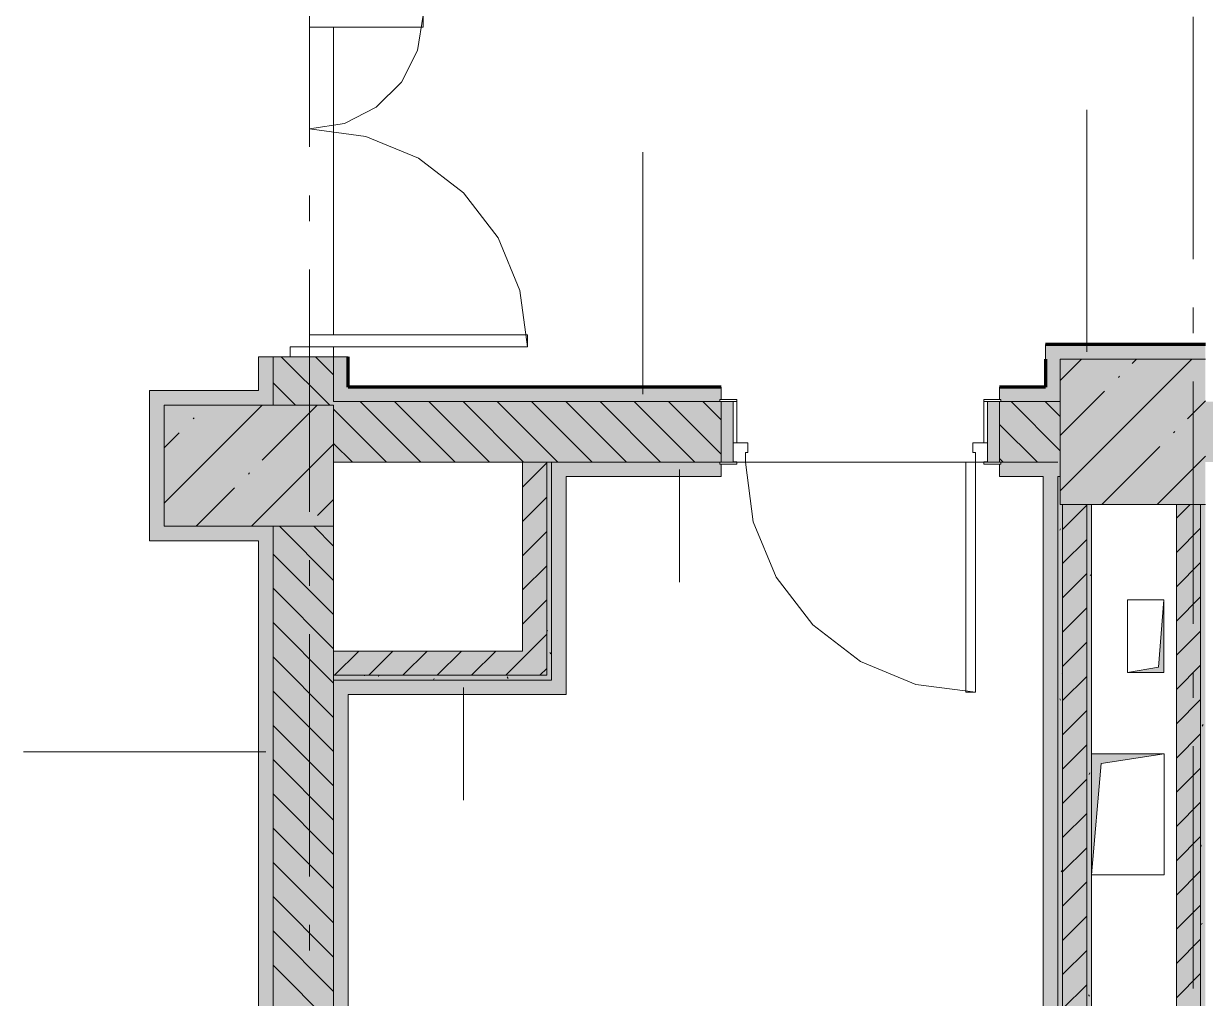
# Model space of a CAD drawing. Header units: millimetres. Extents: x -537608 to 253996, y -217170 to 186033.
# Drawn here: x -334656 to -329776, y -137999 to -133975 of the extents above; entities that cross this region are included whole.
import ezdxf

# ---------------------------------------------------------------- set-up
doc = ezdxf.new("R2010")
doc.units = ezdxf.units.MM
doc.layers.add('16) Лак 1.6м', color=160, linetype='Continuous', lineweight=90)
doc.layers.add('PDF _Геометрия', color=7, linetype='Continuous')
doc.layers.add('PDF _Сплошная заливка', color=7, linetype='Continuous', true_color=0xffffff)

msp = doc.modelspace()

# ---------------------------------------------------------------- hatches: boundary and pattern name
at = {"layer": 'PDF _Сплошная заливка', "transparency": 33554559}
h = msp.add_hatch(color=256, dxfattribs=at)
h.paths.add_polyline_path([(-333376.1946, -142299.6294), (-333376.1946, -139399.9762), (-333626.1871, -139399.9762), (-333626.1871, -142299.6294)], flags=0)
h.paths.add_polyline_path([(-333626.1871, -138899.9761), (-333376.1946, -138899.9761), (-333376.1946, -136049.9743), (-333626.1871, -136049.9743), (-333626.1871, -138229.9766)], flags=0)
h.paths.add_polyline_path([(-333626.1871, -135549.9742), (-333376.1946, -135549.9742), (-333376.1946, -135349.6267), (-333626.1871, -135349.6267), (-333626.1871, -135436.83)], flags=0)
h.paths.add_polyline_path([(-333376.1946, -133399.6267), (-333376.1946, -130899.6264), (-333626.1871, -130899.6264), (-333626.1871, -133399.6267)], flags=0)
h.paths.add_polyline_path([(-333626.1871, -130399.6242), (-333376.1946, -130399.6242), (-333376.1946, -127899.626), (-333626.1871, -127899.626), (-333626.1871, -129730.9078)], flags=0)
h.paths.add_polyline_path([(-333626.1871, -127399.6238), (-333376.1946, -127399.6238), (-333376.1946, -124899.6214), (-333626.1871, -124899.6214), (-333626.1871, -126877.9457)], flags=0)
at = {"layer": 'PDF _Сплошная заливка', "true_color": 0xff7d7d, "transparency": 33554559}
h = msp.add_hatch(color=11, dxfattribs=at)
h.paths.add_polyline_path([(-333376.1946, -135474.976), (-333316.1875, -135474.976), (-333316.1875, -135349.6267), (-333376.1946, -135349.6267), (-333376.1946, -135436.83)], flags=0)
h.paths.add_polyline_path([(-333316.1875, -133899.6267), (-333316.1875, -128334.6262), (-333376.1946, -128334.6262), (-333376.1946, -133899.6267)], flags=0)
for points in [[(-329776.0237, -135359.976), (-329776.0237, -135299.9753), (-330436.0206, -135299.9753), (-330436.0206, -135359.976), (-330376.0221, -135359.976)], [(-333686.1943, -135549.9742), (-333686.1943, -135489.9757), (-334136.1876, -135489.9757), (-334136.1876, -135549.9742), (-333922.3131, -135549.9742)], [(-333686.1943, -136109.975), (-333626.1871, -136109.975), (-333626.1871, -136049.9743), (-334076.1891, -136049.9743), (-334076.1891, -136109.975), (-333922.3131, -136109.975)], [(-333376.1946, -142239.631), (-333316.1875, -142239.631), (-333316.1875, -136684.9754), (-333376.1946, -136684.9754), (-333376.1946, -139716.2732)]]:
    msp.add_hatch(color=11, dxfattribs=at).paths.add_polyline_path(points)
at = {"layer": 'PDF _Сплошная заливка', "transparency": 33554559}
for points in [[(-330246.1903, -135959.9743), (-329776.0237, -135959.9743), (-329776.0237, -135359.976), (-330376.0221, -135359.976), (-330376.0221, -135959.9743), (-330266.1912, -135959.9743)], [(-330386.1883, -142299.6294), (-330366.1917, -142299.6294), (-330366.1917, -135959.9743), (-330376.0221, -135959.9743), (-330376.0221, -135844.9742), (-330386.1883, -135844.9742), (-330386.1883, -141142.7543)], [(-330366.1917, -142299.6294), (-330266.1912, -142299.6294), (-330266.1912, -135959.9743), (-330366.1917, -135959.9743), (-330366.1917, -141142.7543)], [(-332496.1873, -136684.9754), (-332496.1873, -136664.9744), (-333376.1946, -136664.9744), (-333376.1946, -136684.9754), (-332596.1878, -136684.9754)]]:
    msp.add_hatch(color=256, dxfattribs=at).paths.add_polyline_path(points)
at = {"layer": 'PDF _Сплошная заливка', "true_color": 0xff7d7d, "transparency": 33554559}
h = msp.add_hatch(color=11, dxfattribs=at)
h.paths.add_polyline_path([(-331781.0188, -135534.9746), (-331781.0188, -135526.9742), (-331776.0239, -135526.9742), (-331776.0239, -135474.976), (-333376.1946, -135474.976), (-333376.1946, -135534.9746), (-333079.0438, -135534.9746)], flags=0)
h.paths.add_polyline_path([(-330549.2316, -135534.9746), (-330436.0206, -135534.9746), (-330436.0206, -135474.976), (-330626.0232, -135474.976), (-330626.0232, -135526.9742), (-330621.024, -135526.9742), (-330621.024, -135534.9746)], flags=0)
at = {"layer": 'PDF _Сплошная заливка', "transparency": 33554559}
h = msp.add_hatch(color=256, dxfattribs=at)
h.paths.add_polyline_path([(-319586.7304, -135784.9757), (-319376.1844, -135784.9757), (-319376.1844, -135534.9746), (-321226.1883, -135534.9746), (-321226.1883, -135784.9757), (-321221.1848, -135784.9757)], flags=0)
h.paths.add_polyline_path([(-323166.1856, -135784.9757), (-322376.1847, -135784.9757), (-322376.1847, -135534.9746), (-323166.1856, -135534.9746)], flags=0)
h.paths.add_polyline_path([(-323826.1869, -135784.9757), (-323826.1869, -135534.9746), (-324886.1855, -135534.9746), (-324886.1855, -135784.9757), (-323886.1854, -135784.9757)], flags=0)
h.paths.add_polyline_path([(-326466.1873, -135784.9757), (-326136.1867, -135784.9757), (-326136.1867, -135534.9746), (-326526.1901, -135534.9746), (-326526.1901, -135784.9757)], flags=0)
h.paths.add_polyline_path([(-327126.1885, -135784.9757), (-327126.1885, -135534.9746), (-329776.0237, -135534.9746), (-329776.0237, -135784.9757), (-327176.1543, -135784.9757)], flags=0)
h.paths.add_polyline_path([(-330376.0221, -135784.9757), (-330376.0221, -135534.9746), (-330626.0232, -135534.9746), (-330626.0232, -135784.9757), (-330386.1883, -135784.9757)], flags=0)
h.paths.add_polyline_path([(-333376.1946, -135784.9757), (-331776.0239, -135784.9757), (-331776.0239, -135534.9746), (-333376.1946, -135534.9746), (-333376.1946, -135549.9742)], flags=0)
at = {"layer": 'PDF _Сплошная заливка', "true_color": 0xff7d7d, "transparency": 33554559}
h = msp.add_hatch(color=11, dxfattribs=at)
h.paths.add_polyline_path([(-330621.024, -135844.9742), (-330376.0221, -135844.9742), (-330376.0221, -135784.9757), (-330621.024, -135786.6442), (-330621.024, -135792.976), (-330626.0232, -135792.976), (-330626.0232, -135844.9742)], flags=0)
h.paths.add_polyline_path([(-331776.0239, -135844.9742), (-331776.0239, -135792.976), (-331781.0188, -135792.976), (-331781.0188, -135784.9757), (-332476.1907, -135784.9757), (-332476.1907, -135844.9742), (-331781.0188, -135844.9742)], flags=0)
at = {"layer": 'PDF _Сплошная заливка', "transparency": 33554559}
h = msp.add_hatch(color=256, dxfattribs=at)
h.paths.add_polyline_path([(-329796.0203, -142299.6294), (-329776.0237, -142299.6294), (-329776.0237, -140329.6285), (-329796.0203, -140329.6285), (-329796.0203, -141142.7543)], flags=0)
h.paths.add_polyline_path([(-329796.0203, -140229.6302), (-329776.0237, -140229.6302), (-329776.0237, -135959.9743), (-329796.0203, -135959.9743), (-329796.0203, -139716.2732)], flags=0)

# ---------------------------------------------------------------- linework, layer by layer
at = {"layer": '16) Лак 1.6м'}
for p, q in [((-329776.0237, -135299.9753), (-330436.0206, -135299.9753)), ((-333316.1875, -135474.976), (-333316.1875, -135349.6267)), ((-330436.0206, -135359.976), (-330436.0206, -135474.976)), ((-331776.0239, -135474.976), (-333316.1875, -135474.976)), ((-330436.0206, -135474.976), (-330626.0232, -135474.976))]:
    msp.add_line(p, q, dxfattribs=at)
at = {"layer": 'PDF _Геометрия', "color": 253, "lineweight": 9, "true_color": 0xaaaaaa}
for p, q in [((-333476.1951, -133483.8374), (-333476.1951, -134483.8375)), ((-329826.1876, -133946.6258), (-329826.1876, -134946.6259)), ((-333476.1951, -134683.8362), (-333476.1951, -134789.6712)), ((-333476.1951, -134989.6699), (-333476.1951, -135989.67)), ((-329826.1876, -135146.6268), (-329826.1876, -135252.4595)), ((-329826.1876, -135452.4604), (-329826.1876, -136452.4606)), ((-330376.0221, -135534.9746), (-330383.0235, -135534.9746)), ((-333476.1951, -136189.6709), (-333476.1951, -136295.5037)), ((-329947.7692, -136354.2471), (-330097.7699, -136354.2471)), ((-330097.7699, -136354.2471), (-330097.7699, -136654.2463)), ((-329970.2676, -136631.7457), (-329947.7692, -136354.2471)), ((-329947.7692, -136654.2463), (-329947.7692, -136354.2471)), ((-333476.1951, -136495.5046), (-333476.1951, -137495.5047)), ((-330097.7699, -136654.2463), (-329970.2676, -136631.7457)), ((-330097.7699, -136654.2463), (-329947.7692, -136654.2463)), ((-329826.1876, -136652.4615), (-329826.1876, -136758.2942)), ((-329826.1876, -136958.293), (-329826.1876, -137958.2952)), ((-329946.1889, -136989.6271), (-330246.1903, -136989.6271)), ((-330246.1903, -136989.6271), (-330246.1903, -137489.6293)), ((-329946.1889, -136989.6271), (-330206.1883, -137029.629)), ((-329946.1889, -137489.6293), (-329946.1889, -136989.6271)), ((-330206.1883, -137029.629), (-330246.1903, -137489.6293)), ((-330246.1903, -137489.6293), (-329946.1889, -137489.6293)), ((-333476.1951, -137695.5056), (-333476.1951, -137801.3384))]:
    msp.add_line(p, q, dxfattribs=at)
at = {"layer": 'PDF _Геометрия', "lineweight": 9}
for p, q in [((-333476.1951, -133939.6265), (-333476.1951, -133989.6267)), ((-333006.1878, -133939.6265), (-333029.19, -134084.8648)), ((-333006.1878, -133989.6267), (-333006.1878, -133939.6265)), ((-333476.1951, -133989.6267), (-333006.1878, -133989.6267)), ((-333029.19, -134084.8648), (-333095.9488, -134215.885)), ((-333095.9488, -134215.885), (-333199.9279, -134319.8642)), ((-333199.9279, -134319.8642), (-333330.9568, -134386.623)), ((-330266.1998, -135329.9745), (-330266.1998, -134329.9744)), ((-333330.9568, -134386.623), (-333476.1951, -134409.6273)), ((-333476.1951, -134409.6273), (-333243.254, -134440.294)), ((-333243.254, -134440.294), (-333026.1931, -134530.2035)), ((-333026.1931, -134530.2035), (-332839.7903, -134673.2308)), ((-332098.9499, -135504.9753), (-332098.9499, -134504.9752)), ((-332839.7903, -134673.2308), (-332696.7652, -134859.6271)), ((-332696.7652, -134859.6271), (-332606.8578, -135076.6902)), ((-332606.8578, -135076.6902), (-332576.1911, -135309.627)), ((-332576.1911, -135259.6267), (-333476.1951, -135259.6267)), ((-333476.1951, -135259.6267), (-333476.1951, -135309.627)), ((-332576.1911, -135309.627), (-332576.1911, -135259.6267)), ((-333476.1951, -135309.627), (-333556.1903, -135309.627)), ((-333556.1903, -135309.627), (-333556.1903, -135349.6267)), ((-333476.1951, -135309.627), (-333556.1903, -135309.627)), ((-333556.1903, -135309.627), (-333556.1903, -135349.6267)), ((-333476.1951, -135309.627), (-332576.1911, -135309.627)), ((-333476.1951, -135349.6267), (-333476.1951, -135309.627)), ((-333476.1951, -135349.6267), (-333476.1951, -135309.627)), ((-330436.0206, -135299.9753), (-330436.0206, -135359.976)), ((-333626.1871, -135349.6267), (-333686.1943, -135349.6267)), ((-333686.1943, -135349.6267), (-333686.1943, -135489.9757)), ((-333556.1903, -135349.6267), (-333626.1871, -135349.6267)), ((-333626.1871, -135349.6267), (-333626.1871, -135549.9742)), ((-333626.1871, -135549.9742), (-333626.1871, -135349.6267)), ((-333392.3418, -135549.9742), (-333592.6872, -135349.6267)), ((-333556.1903, -135349.6267), (-333476.1951, -135349.6267)), ((-333556.1903, -135349.6267), (-333476.1951, -135349.6267)), ((-333376.1946, -135349.6267), (-333476.1951, -135349.6267)), ((-333376.1946, -135424.7024), (-333451.2639, -135349.6267)), ((-333316.1875, -135349.6267), (-333376.1946, -135349.6267)), ((-333376.1946, -135349.6267), (-333376.1946, -135474.976)), ((-333376.1946, -135474.976), (-333376.1946, -135349.6267)), ((-330376.0221, -135447.5582), (-330288.4399, -135359.976)), ((-330376.0221, -135903.7563), (-329832.2416, -135359.976)), ((-329776.0237, -135359.976), (-330376.0221, -135359.976)), ((-330376.0221, -135359.976), (-330376.0221, -135534.9746)), ((-330376.0221, -135534.9746), (-330376.0221, -135359.976)), ((-330376.0221, -135359.976), (-329776.0237, -135359.976)), ((-330078.7722, -135378.4096), (-330060.3386, -135359.976)), ((-333533.7651, -135549.9742), (-333626.1871, -135457.5457)), ((-330135.7997, -135435.4327), (-330131.0546, -135430.6919)), ((-333686.1943, -135489.9757), (-334136.1876, -135489.9757)), ((-334136.1876, -135489.9757), (-334136.1876, -135549.9742)), ((-333376.1946, -135534.9746), (-333376.1946, -135474.976)), ((-333376.1946, -135474.976), (-333376.1946, -135534.9746)), ((-331776.0239, -135526.9742), (-331776.0239, -135474.976)), ((-330626.0232, -135474.976), (-330626.0232, -135526.9742)), ((-330376.0221, -135675.6573), (-330192.8228, -135492.4581)), ((-334136.1876, -135549.9742), (-334136.1876, -136109.975)), ((-334076.1891, -135954.3486), (-333671.8212, -135549.9742)), ((-334076.1891, -136049.9743), (-334076.1891, -135549.9742)), ((-334076.1891, -135549.9742), (-333686.1943, -135549.9742)), ((-333626.1871, -135549.9742), (-334076.1891, -135549.9742)), ((-334076.1891, -135549.9742), (-334076.1891, -136049.9743)), ((-333686.1943, -135549.9742), (-333626.1871, -135549.9742)), ((-333671.3303, -135777.5825), (-333443.7199, -135549.9742)), ((-333626.1871, -135549.9742), (-333376.1946, -135549.9742)), ((-333376.1946, -135549.9742), (-333626.1871, -135549.9742)), ((-331781.0188, -135534.9746), (-333376.1946, -135534.9746)), ((-333376.1946, -135534.9746), (-331781.0188, -135534.9746)), ((-333376.1946, -135549.9742), (-333376.1946, -135784.9757)), ((-333376.1946, -136049.9743), (-333376.1946, -135549.9742)), ((-333015.9192, -135784.9757), (-333265.9203, -135534.9746)), ((-332874.4959, -135784.9757), (-333124.497, -135534.9746)), ((-332733.0726, -135784.9757), (-332983.0737, -135534.9746)), ((-332591.6579, -135784.9757), (-332841.6504, -135534.9746)), ((-332450.2346, -135784.9757), (-332700.2357, -135534.9746)), ((-332308.8113, -135784.9757), (-332558.8125, -135534.9746)), ((-332167.3881, -135784.9757), (-332417.3892, -135534.9746)), ((-332025.9648, -135784.9757), (-332275.9658, -135534.9746)), ((-331884.55, -135784.9757), (-332134.5512, -135534.9746)), ((-331776.0239, -135752.0785), (-331993.1279, -135534.9746)), ((-331776.0239, -135610.6574), (-331851.7046, -135534.9746)), ((-331711.0219, -135526.9742), (-331781.0188, -135526.9742)), ((-331781.0188, -135526.9742), (-331781.0188, -135534.9746)), ((-331781.0188, -135534.9746), (-331711.0219, -135534.9746)), ((-331726.0237, -135534.9746), (-331776.0239, -135534.9746)), ((-331776.0239, -135534.9746), (-331776.0239, -135784.9757)), ((-331726.0237, -135784.9757), (-331726.0237, -135534.9746)), ((-331711.0219, -135534.9746), (-331726.0237, -135534.9746)), ((-331726.0237, -135534.9746), (-331726.0237, -135704.974)), ((-331711.0219, -135534.9746), (-331711.0219, -135526.9742)), ((-331711.0219, -135704.974), (-331711.0219, -135534.9746)), ((-330691.0209, -135526.9742), (-330691.0209, -135534.9746)), ((-330621.024, -135526.9742), (-330691.0209, -135526.9742)), ((-330691.0209, -135534.9746), (-330691.0209, -135704.974)), ((-330676.0234, -135534.9746), (-330691.0209, -135534.9746)), ((-330691.0209, -135534.9746), (-330621.024, -135534.9746)), ((-330676.0234, -135534.9746), (-330676.0234, -135784.9757)), ((-330626.0232, -135534.9746), (-330676.0234, -135534.9746)), ((-330676.0234, -135704.974), (-330676.0234, -135534.9746)), ((-330626.0232, -135784.9757), (-330626.0232, -135534.9746)), ((-330621.024, -135534.9746), (-330621.024, -135526.9742)), ((-330436.0206, -135534.9746), (-330621.024, -135534.9746)), ((-330621.024, -135534.9746), (-330436.0206, -135534.9746)), ((-330376.0221, -135737.8647), (-330578.9122, -135534.9746)), ((-330376.0221, -135596.4436), (-330437.4889, -135534.9746)), ((-330376.0221, -135534.9746), (-330436.0206, -135534.9746)), ((-330436.0206, -135534.9746), (-330376.0221, -135534.9746)), ((-330376.0221, -135534.9746), (-330376.0221, -135784.9757)), ((-330376.0221, -135784.9757), (-330376.0221, -135534.9746)), ((-329850.6753, -135606.5065), (-329776.0237, -135531.855)), ((-333956.4504, -135606.5065), (-333951.7053, -135601.7657)), ((-333157.3425, -135784.9757), (-333376.1946, -135566.1235)), ((-330470.3344, -135784.9757), (-330626.0232, -135629.2869)), ((-334076.1891, -135726.2495), (-334013.4778, -135663.5319)), ((-329907.6984, -135663.5319), (-329902.9576, -135658.791)), ((-333715.6208, -136049.9743), (-333376.1946, -135710.5437)), ((-333298.7572, -135784.9757), (-333376.1946, -135707.5446)), ((-331666.0252, -135704.974), (-331726.0237, -135704.974)), ((-331726.0237, -135704.974), (-331726.0237, -135784.9757)), ((-331726.0237, -135704.974), (-331711.0219, -135704.974)), ((-331676.0235, -135784.9757), (-331676.0235, -135744.9759)), ((-331676.0235, -135744.9759), (-331666.0252, -135744.9759)), ((-331666.0252, -135744.9759), (-331666.0252, -135704.974)), ((-330676.0234, -135704.974), (-330736.0219, -135704.974)), ((-330736.0219, -135704.974), (-330736.0219, -135744.9759)), ((-330736.0219, -135744.9759), (-330726.0236, -135744.9759)), ((-330726.0236, -135744.9759), (-330726.0236, -135784.9757)), ((-330691.0209, -135704.974), (-330676.0234, -135704.974)), ((-330676.0234, -135784.9757), (-330676.0234, -135704.974)), ((-330204.1431, -135959.9743), (-329964.7259, -135720.5572)), ((-333376.1946, -135784.9757), (-332476.1907, -135784.9757)), ((-332496.1873, -135784.9757), (-332596.1878, -135784.9757)), ((-332596.1878, -135784.9757), (-332596.1878, -136564.9761)), ((-332596.1878, -135888.4768), (-332496.1873, -135788.4764)), ((-332476.1907, -135784.9757), (-332496.1873, -135784.9757)), ((-332496.1873, -135784.9757), (-332496.1873, -136664.9744)), ((-332476.1907, -135784.9757), (-331781.0188, -135784.9757)), ((-331781.0188, -135784.9757), (-332476.1907, -135784.9757)), ((-332476.1907, -135784.9757), (-332476.1907, -135844.9742)), ((-332476.1907, -136684.9754), (-332476.1907, -135784.9757)), ((-331711.0219, -135784.9757), (-331781.0188, -135784.9757)), ((-331781.0188, -135784.9757), (-331781.0188, -135792.976)), ((-331781.0188, -135792.976), (-331711.0219, -135792.976)), ((-331776.0239, -135784.9757), (-331726.0237, -135784.9757)), ((-331776.0239, -135844.9742), (-331776.0239, -135792.976)), ((-331711.0219, -135783.9745), (-331726.0237, -135783.9745)), ((-331726.0237, -135783.9745), (-331726.0237, -135784.9757)), ((-331726.0237, -135784.9757), (-331676.0235, -135784.9757)), ((-331726.0237, -135784.9757), (-331711.0219, -135784.9757)), ((-331711.0219, -135784.9757), (-331711.0219, -135783.9745)), ((-331711.0219, -135792.976), (-331711.0219, -135784.9757)), ((-331676.0235, -135784.9757), (-331643.6517, -136030.8539)), ((-330726.0236, -135784.9757), (-330766.0212, -135784.9757)), ((-330766.0212, -135784.9757), (-330766.0212, -136734.9756)), ((-330726.0236, -135784.9757), (-330676.0234, -135784.9757)), ((-330726.0236, -136734.9756), (-330726.0236, -135784.9757)), ((-330691.0209, -135783.9745), (-330691.0209, -135784.9757)), ((-330676.0234, -135783.9745), (-330691.0209, -135783.9745)), ((-330691.0209, -135784.9757), (-330676.0234, -135784.9757)), ((-330691.0209, -135784.9757), (-330691.0209, -135792.976)), ((-330621.024, -135784.9757), (-330691.0209, -135784.9757)), ((-330691.0209, -135792.976), (-330621.024, -135792.976)), ((-330676.0234, -135784.9757), (-330676.0234, -135783.9745)), ((-330676.0234, -135784.9757), (-330626.0232, -135784.9757)), ((-330611.7533, -135784.9757), (-330626.0232, -135770.7081)), ((-330626.0232, -135792.976), (-330626.0232, -135844.9742)), ((-330621.024, -135784.9757), (-330386.1883, -135784.9757)), ((-330386.1883, -135784.9757), (-330621.024, -135784.9757)), ((-330621.024, -135792.976), (-330621.024, -135784.9757)), ((-330376.0221, -135784.9757), (-330376.0221, -135959.9743)), ((-329976.0461, -135959.9743), (-329776.0237, -135759.9541)), ((-333728.3491, -135834.6056), (-333723.6127, -135829.8648)), ((-332476.1907, -135844.9742), (-332476.1907, -136684.9754)), ((-332416.1921, -136684.9754), (-332416.1921, -135844.9742)), ((-332416.1921, -135844.9742), (-331776.0239, -135844.9742)), ((-331948.0881, -135814.975), (-331948.0881, -136281.1262)), ((-330626.0232, -135844.9742), (-330446.1912, -135844.9742)), ((-330446.1912, -135844.9742), (-330446.1912, -142239.631)), ((-330386.1883, -142299.6294), (-330386.1883, -135844.9742)), ((-330386.1883, -135844.9742), (-330386.1883, -142299.6294)), ((-330376.0221, -135844.9742), (-330386.1883, -135844.9742)), ((-330376.0221, -135959.9743), (-330376.0221, -135844.9742)), ((-333943.7221, -136049.9743), (-333785.3766, -135891.6309)), ((-333443.2291, -136005.6794), (-333376.1946, -135938.6428)), ((-332596.1878, -136029.898), (-332496.1873, -135929.8975)), ((-330366.1917, -135959.9743), (-330376.0221, -135959.9743)), ((-330376.0221, -135959.9743), (-330366.1917, -135959.9743)), ((-330266.1912, -135959.9743), (-330366.1917, -135959.9743)), ((-330366.1917, -135959.9743), (-330366.1917, -142299.6294)), ((-330366.1917, -135959.9743), (-330266.1912, -135959.9743)), ((-330366.1917, -136062.6401), (-330266.1912, -135962.6397)), ((-330246.1903, -135959.9743), (-330266.1912, -135959.9743)), ((-330266.1912, -135959.9743), (-330266.1912, -142299.6294)), ((-330266.1912, -135959.9743), (-330246.1903, -135959.9743)), ((-330246.1903, -136989.6271), (-330246.1903, -135959.9743)), ((-330246.1903, -135959.9743), (-329896.0208, -135959.9743)), ((-329896.0208, -136016.7348), (-329839.2603, -135959.9743)), ((-329896.0208, -142299.6294), (-329896.0208, -135959.9743)), ((-329896.0208, -135959.9743), (-329796.0203, -135959.9743)), ((-329896.0208, -135959.9743), (-329796.0203, -135959.9743)), ((-329776.0237, -135959.9743), (-329796.0203, -135959.9743)), ((-329796.0203, -135959.9743), (-329796.0203, -140229.6302)), ((-329796.0203, -135959.9743), (-329776.0237, -135959.9743)), ((-331643.6517, -136030.8539), (-331548.7494, -136259.9757)), ((-333626.1871, -136049.9743), (-334076.1891, -136049.9743)), ((-334076.1891, -136049.9743), (-333626.1871, -136049.9743)), ((-333376.1946, -136049.9743), (-333626.1871, -136049.9743)), ((-333626.1871, -136049.9743), (-333626.1871, -136109.975)), ((-333626.1871, -136109.975), (-333626.1871, -136049.9743)), ((-333626.1871, -136049.9743), (-333376.1946, -136049.9743)), ((-333376.1946, -136273.2313), (-333599.4474, -136049.9743)), ((-333376.1946, -136131.8102), (-333458.0241, -136049.9743)), ((-333376.1946, -138899.9761), (-333376.1946, -136049.9743)), ((-332596.1878, -136171.3191), (-332496.1873, -136071.3187)), ((-329896.0208, -136158.1581), (-329796.0203, -136058.1577)), ((-334136.1876, -136109.975), (-334076.1891, -136109.975)), ((-334076.1891, -136109.975), (-333686.1943, -136109.975)), ((-333686.1943, -136109.975), (-333686.1943, -138169.9759)), ((-333626.1871, -136109.975), (-333626.1871, -138229.9766)), ((-333626.1871, -138229.9766), (-333626.1871, -136109.975)), ((-330366.1917, -136204.0613), (-330266.1912, -136104.0608)), ((-333376.1946, -136414.6525), (-333626.1871, -136164.6536)), ((-332596.1878, -136312.7403), (-332496.1873, -136212.7398)), ((-329896.0208, -136299.5793), (-329796.0203, -136199.5788)), ((-331548.7494, -136259.9757), (-331397.7756, -136456.7277)), ((-330366.1917, -136345.4824), (-330266.1912, -136245.4819)), ((-333376.1946, -136556.0737), (-333626.1871, -136306.0747)), ((-332596.1878, -136454.1614), (-332496.1873, -136354.1609)), ((-330366.1917, -136486.9035), (-330266.1912, -136386.9031)), ((-329896.0208, -136441.0004), (-329796.0203, -136340.9999)), ((-333376.1946, -136697.4948), (-333626.1871, -136447.4958)), ((-331397.7756, -136456.7277), (-331201.0214, -136607.6994)), ((-329896.0208, -136582.4215), (-329796.0203, -136482.421)), ((-332596.1878, -136595.5825), (-332496.1873, -136495.5842)), ((-330366.1917, -136628.3247), (-330266.1912, -136528.3242)), ((-332596.1878, -136564.9761), (-333376.1946, -136564.9761)), ((-333376.1946, -136564.9761), (-333376.1946, -136664.9744)), ((-333372.6897, -136664.9744), (-333272.6892, -136564.9761)), ((-333231.2663, -136664.9744), (-333131.2659, -136564.9761)), ((-333089.843, -136664.9744), (-332989.8426, -136564.9761)), ((-332948.4284, -136664.9744), (-332848.4279, -136564.9761)), ((-332807.0051, -136664.9744), (-332707.0046, -136564.9761)), ((-333376.1946, -136838.9159), (-333626.1871, -136588.917)), ((-332665.5818, -136664.9744), (-332596.1878, -136595.5825)), ((-331201.0214, -136607.6994), (-330971.8996, -136702.6059)), ((-329896.0208, -136723.8427), (-329796.0203, -136623.8422)), ((-333376.1946, -136664.9744), (-333376.1946, -136684.9754)), ((-332596.1878, -136664.9744), (-333376.1946, -136664.9744)), ((-332496.1873, -136664.9744), (-332596.1878, -136664.9744)), ((-332524.1585, -136664.9744), (-332496.1873, -136637.0054)), ((-330366.1917, -136769.7458), (-330266.1912, -136669.7475)), ((-333316.1875, -136684.9754), (-333376.1946, -136684.9754)), ((-333376.1946, -136684.9754), (-333376.1946, -142239.631)), ((-333376.1946, -136684.9754), (-332596.1878, -136684.9754)), ((-332476.1907, -136684.9754), (-333316.1875, -136684.9754)), ((-332840.1347, -136714.9746), (-332840.1347, -137181.126)), ((-332596.1878, -136684.9754), (-332496.1873, -136684.9754)), ((-332496.1873, -136684.9754), (-332476.1907, -136684.9754)), ((-332416.1921, -136744.9761), (-332416.1921, -136684.9754)), ((-330971.8996, -136702.6059), (-330726.0236, -136734.9756)), ((-333376.1946, -136980.3392), (-333626.1871, -136730.3382)), ((-333316.1875, -142239.631), (-333316.1875, -136744.9761)), ((-333316.1875, -136744.9761), (-332416.1921, -136744.9761)), ((-330766.0212, -136734.9756), (-330726.0236, -136734.9756)), ((-329896.0208, -136865.2638), (-329796.0203, -136765.2634)), ((-330366.1917, -136911.167), (-330266.1912, -136811.1687)), ((-333376.1946, -137121.7604), (-333626.1871, -136871.7593)), ((-329896.0208, -137006.6849), (-329796.0203, -136906.6866)), ((-330366.1917, -137052.5902), (-330266.1912, -136952.5898)), ((-333656.1907, -136981.2349), (-334656.1951, -136981.2349)), ((-333376.1946, -137263.1815), (-333626.1871, -137013.1804)), ((-329896.0208, -137148.1082), (-329796.0203, -137048.1078)), ((-330366.1917, -137194.0114), (-330266.1912, -137094.0109)), ((-333376.1946, -137404.6026), (-333626.1871, -137154.6015)), ((-329896.0208, -137289.5294), (-329796.0203, -137189.5289)), ((-330366.1917, -137335.4325), (-330266.1912, -137235.4321)), ((-333376.1946, -137546.0238), (-333626.1871, -137296.0249)), ((-329896.0208, -137430.9505), (-329796.0203, -137330.9501)), ((-330366.1917, -137476.8537), (-330266.1912, -137376.8532)), ((-333376.1946, -137687.445), (-333626.1871, -137437.446)), ((-330246.1903, -141389.6293), (-330246.1903, -137489.6293)), ((-329896.0208, -137572.3717), (-329796.0203, -137472.3712)), ((-330366.1917, -137618.2748), (-330266.1912, -137518.2743)), ((-333376.1946, -137828.8661), (-333626.1871, -137578.8671)), ((-329896.0208, -137713.7928), (-329796.0203, -137613.7923)), ((-330366.1917, -137759.6959), (-330266.1912, -137659.6955)), ((-333376.1946, -137970.2872), (-333626.1871, -137720.2882)), ((-330366.1917, -137901.1171), (-330266.1912, -137801.1188)), ((-329896.0208, -137855.2139), (-329796.0203, -137755.2135)), ((-333376.1946, -138111.7105), (-333626.1871, -137861.7094)), ((-329896.0208, -137996.6351), (-329796.0203, -137896.6347)), ((-330366.1917, -138042.5382), (-330266.1912, -137942.5399))]:
    msp.add_line(p, q, dxfattribs=at)
at = {"layer": 'PDF _Геометрия', "color": 9, "lineweight": 9, "true_color": 0xc0c0c0}
for p, q in [((-333376.1946, -135259.6267), (-333376.1946, -133989.6267)), ((-333376.1946, -133989.6267), (-333376.1946, -135259.6267)), ((-333376.1946, -135349.6267), (-333376.1946, -135309.627)), ((-333376.1946, -135309.627), (-333376.1946, -135349.6267)), ((-330766.0212, -135784.9757), (-331676.0235, -135784.9757)), ((-331676.0235, -135784.9757), (-330766.0212, -135784.9757))]:
    msp.add_line(p, q, dxfattribs=at)
at = {"layer": 'PDF _Геометрия', "color": 8, "lineweight": 9, "true_color": 0x787878}
for p, q in [((-330374.6442, -136059.7487), (-330377.9985, -136065.5552)), ((-330249.4671, -136249.3357), (-330252.8214, -136255.1444)), ((-332493.6555, -136478.7826), (-332496.1873, -136483.1725)), ((-332479.799, -136576.1413), (-332483.1576, -136570.3348)), ((-333248.1197, -136667.7776), (-333249.7387, -136664.9744)), ((-333187.7422, -136664.9744), (-333190.9544, -136670.5312)), ((-332960.8208, -136678.3357), (-332964.1708, -136684.1422)), ((-332655.7815, -136677.7414), (-332659.1316, -136671.9349)), ((-330366.1917, -136654.7027), (-330368.0346, -136657.8977)), ((-330374.4031, -136768.4002), (-330377.753, -136762.5937)), ((-329785.9531, -136868.9023), (-329789.3031, -136874.7088)), ((-330253.1141, -137068.4553), (-330256.4685, -137074.2619)), ((-329792.0245, -137370.7065), (-329795.3788, -137364.8979)), ((-330368.3274, -137471.2065), (-330371.6817, -137477.0151)), ((-329789.6002, -137688.0198), (-329792.9502, -137693.8263)), ((-330255.5427, -137990.2709), (-330258.897, -137984.4644))]:
    msp.add_line(p, q, dxfattribs=at)
at = {"layer": 'PDF _Сплошная заливка', "color": 11, "lineweight": 35, "true_color": 0xff7d7d, "transparency": 33554559}
for points in [[(-333626.1871, -135549.9742), (-333626.1871, -135349.6267), (-333686.1943, -135549.9742), (-333686.1943, -135349.6267)], [(-330376.0221, -135534.9746), (-330376.0221, -135359.976), (-330436.0206, -135534.9746), (-330436.0206, -135359.976)], [(-334076.1891, -136109.975), (-334076.1891, -135549.9742), (-334136.1876, -136109.975), (-334136.1876, -135549.9742)], [(-332416.1921, -136684.9754), (-332416.1921, -135844.9742), (-332476.1907, -136684.9754), (-332476.1907, -135844.9742)], [(-330386.1883, -142299.6294), (-330386.1883, -135844.9742), (-330446.1912, -142299.6294), (-330446.1912, -135844.9742)], [(-333626.1871, -138229.9766), (-333626.1871, -136109.975), (-333686.1943, -138229.9766), (-333686.1943, -136109.975)], [(-333316.1875, -136744.9761), (-332416.1921, -136744.9761), (-333316.1875, -136684.9754), (-332416.1921, -136684.9754)]]:
    msp.add_solid(points, dxfattribs=at)
at = {"layer": 'PDF _Сплошная заливка', "lineweight": 35, "transparency": 33554559}
for points in [[(-334076.1891, -136049.9743), (-333376.1946, -136049.9743), (-334076.1891, -135549.9742), (-333376.1946, -135549.9742)], [(-332496.1873, -136664.9744), (-332496.1873, -135784.9757), (-332596.1878, -136664.9744), (-332596.1878, -135784.9757)], [(-332476.1907, -136684.9754), (-332476.1907, -135784.9757), (-332496.1873, -136684.9754), (-332496.1873, -135784.9757)], [(-330246.1903, -142299.6294), (-330246.1903, -135959.9743), (-330266.1912, -142299.6294), (-330266.1912, -135959.9743)], [(-329796.0203, -142299.6294), (-329796.0203, -135959.9743), (-329896.0208, -142299.6294), (-329896.0208, -135959.9743)], [(-333376.1946, -136664.9744), (-332596.1878, -136664.9744), (-333376.1946, -136564.9761), (-332596.1878, -136564.9761)]]:
    msp.add_solid(points, dxfattribs=at)
at = {"layer": 'PDF _Сплошная заливка', "color": 7, "lineweight": 35, "true_color": 0xf4f4f4, "transparency": 33554559}
for points in [[(-331776.0239, -135784.9757), (-331726.0237, -135784.9757), (-331776.0239, -135534.9746), (-331726.0237, -135534.9746)], [(-330676.0234, -135784.9757), (-330626.0232, -135784.9757), (-330676.0234, -135534.9746), (-330626.0232, -135534.9746)]]:
    msp.add_solid(points, dxfattribs=at)
at = {"layer": 'PDF _Сплошная заливка', "color": 254, "lineweight": 35, "true_color": 0xe2e2e2, "transparency": 33554559}
for points in [[(-329947.7692, -136654.2463), (-329947.7692, -136354.2471), (-330097.7699, -136654.2463), (-329970.2676, -136631.7457)], [(-330246.1903, -137489.6293), (-330206.1883, -137029.629), (-330246.1903, -136989.6271), (-329946.1889, -136989.6271)]]:
    msp.add_solid(points, dxfattribs=at)

doc.saveas('drawing.dxf')
